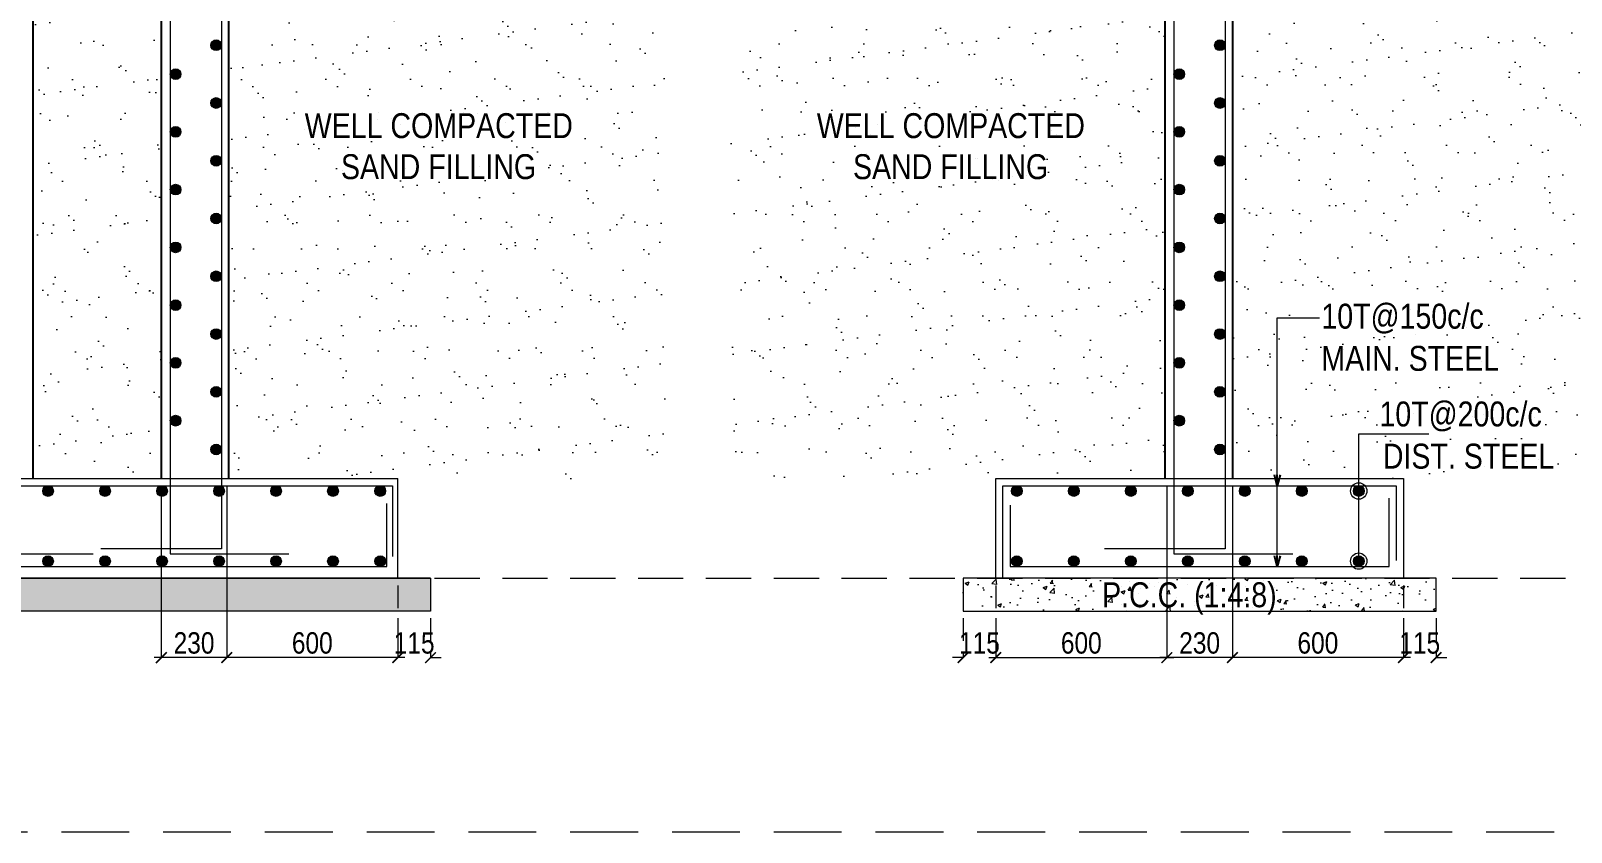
# Model space of a CAD drawing. Header units: millimetres. Extents: x 1112055 to 3390982, y -148532 to 766891.
# Drawn here: x 1786039 to 1807664, y 304644 to 315891 of the extents above; entities that cross this region are included whole.
import ezdxf

# ---------------------------------------------------------------- set-up
doc = ezdxf.new("R2010")
doc.units = ezdxf.units.MM
doc.header["$PDMODE"] = 35
doc.header["$PDSIZE"] = -25
doc.linetypes.add('Hidden', pattern=[9.525, 6.35, -3.175])
for name, color, linetype, lineweight in [('A_Levels', 150, 'Hidden', 13), ('B FINAL COLUMN', 1, 'Continuous', 30), ('B FOOTING', 49, 'Continuous', 20), ('B HATCH', 250, 'Continuous', 0), ('B P.C.C', 251, 'Continuous', 0), ('B STEEL', 34, 'Continuous', 15), ('B STEEL TEXT', 7, 'Continuous', 15), ('B-ST DIM', 250, 'Continuous', 18)]:
    doc.layers.add(name, color=color, linetype=linetype, lineweight=lineweight)
doc.styles.add('ARIAL', font='arial.ttf')
doc.styles.add('Q1', font='g13f12d.shx', dxfattribs={"width": 0.8})
doc.styles.add('SWINC', font='swissc.ttf')
doc.dimstyles.new('BH-STD', dxfattribs={"dimscale": 0, "dimtxt": 230, "dimasz": 125, "dimexe": 0, "dimexo": 100, "dimgap": 50, "dimtad": 1, "dimdec": 0, "dimzin": 1, "dimdsep": 46, "dimtxsty": 'Q1', "dimblk": 'ARCHTICK', "dimcen": 1, "dimdle": 100, "dimclrd": 250, "dimclre": 250, "dimclrt": 256, "dimadec": 0, "dimazin": 0, "dimtfac": 1, "dimtdec": 0, "dimtix": 1, "dimtofl": 0, "dimtmove": 0, "dimatfit": 2, "dimfxl": 1, "dimtolj": 1, "dimtzin": 0, "dimlwd": 9, "dimlwe": 9, "dimarcsym": 0})
doc.dimstyles.new('DIM 1', dxfattribs={"dimscale": 0, "dimtxt": 230, "dimasz": 150, "dimexe": 0.18, "dimexo": 0.0625, "dimgap": 0.5, "dimtad": 1, "dimdec": 0, "dimzin": 0, "dimdsep": 46, "dimtxsty": 'ARIAL', "dimblk": 'OBLIQUE', "dimcen": 6, "dimse1": 1, "dimse2": 1, "dimclrd": 256, "dimclrt": 256, "dimadec": 0, "dimazin": 2, "dimtfac": 0.75, "dimtdec": 0, "dimtix": 1, "dimtofl": 0, "dimtmove": 1, "dimatfit": 3, "dimldrblk": 'OPEN30', "dimfxl": 0.18, "dimfrac": 1, "dimtolj": 1, "dimtzin": 0, "dimlwd": -1, "dimarcsym": 0})
pattern_1 = [(37.5, (159678.04, -211839.16), (-24.00047, 734.11986), [0, -579.12, 0, -647.7, 0, -619.125]), (7.5, (159678, -211839.2), (674.2849, 1075.23765), [0, -312.42, 0, -521.97, 0, -200.025]), (327.5, (159209.4, -211839.16), (1186.48856, 2.15578), [0, -190.5, 0, -685.8, 0, -895.35]), (317.5, (159209.4, -211839.2), (1145.3347, 334.394), [0, -95.25, 0, -449.58, 0, -514.35])]

# ---------------------------------------------------------------- blocks, each defined once
blk = doc.blocks.new('_ArchTick')
at = {"color": 0, "linetype": 'ByBlock', "const_width": 0.15}
blk.add_lwpolyline([(-0.5, -0.5), (0.5, 0.5)], dxfattribs=at)
blk = doc.blocks.new('*D56')
at = {"layer": 'B-ST DIM', "color": 7, "lineweight": 9, "ltscale": 50, "transparency": 16777216}
for p, q in [((1802908, 309507), (1802908, 307094)), ((1805408, 307094), (1802808, 307094))]:
    blk.add_line(p, q, dxfattribs=at)
at = {"layer": 'B-ST DIM', "color": 7, "linetype": 'Hidden', "lineweight": 9, "ltscale": 50, "transparency": 16777216}
blk.add_line((1805308, 308107), (1805308, 307094), dxfattribs=at)
at = {"layer": 'Defpoints', "color": 0, "ltscale": 50, "transparency": 16777216}
for p in [(1802908, 309607), (1805308, 308207), (1802908, 307094)]:
    blk.add_point(p, dxfattribs=at)
at = {"layer": 'B-ST DIM', "color": 7, "lineweight": 9, "ltscale": 50, "transparency": 16777216, "xscale": 150, "yscale": 150, "zscale": 150, "rotation": 180}
blk.add_blockref('_ArchTick', (1802908, 307094), dxfattribs=at)
at = {"layer": 'B-ST DIM', "color": 7, "lineweight": 9, "ltscale": 50, "transparency": 16777216, "xscale": 150, "yscale": 150, "zscale": 150}
blk.add_blockref('_ArchTick', (1805308, 307094), dxfattribs=at)
at = {"layer": 'B-ST DIM', "color": 7, "ltscale": 50, "transparency": 16777216, "insert": (1804108, 307298), "char_height": 300, "attachment_point": 5, "style": 'SWINC'}
blk.add_mtext('\\A1;600', dxfattribs=at)
blk = doc.blocks.new('*D57')
at = {"layer": 'B-ST DIM', "color": 7, "lineweight": 9, "ltscale": 50, "transparency": 16777216}
for p, q in [((1801988, 309507), (1801988, 307094)), ((1803008, 307094), (1801888, 307094))]:
    blk.add_line(p, q, dxfattribs=at)
at = {"layer": 'B-ST DIM', "color": 7, "linetype": 'Hidden', "lineweight": 9, "ltscale": 50, "transparency": 16777216}
blk.add_line((1802908, 309507), (1802908, 307094), dxfattribs=at)
at = {"layer": 'Defpoints', "color": 0, "ltscale": 50, "transparency": 16777216}
for p in [(1801988, 309607), (1802908, 309607), (1801988, 307094)]:
    blk.add_point(p, dxfattribs=at)
at = {"layer": 'B-ST DIM', "color": 7, "lineweight": 9, "ltscale": 50, "transparency": 16777216, "xscale": 150, "yscale": 150, "zscale": 150, "rotation": 180}
blk.add_blockref('_ArchTick', (1801988, 307094), dxfattribs=at)
at = {"layer": 'B-ST DIM', "color": 7, "lineweight": 9, "ltscale": 50, "transparency": 16777216, "xscale": 150, "yscale": 150, "zscale": 150}
blk.add_blockref('_ArchTick', (1802908, 307094), dxfattribs=at)
at = {"layer": 'B-ST DIM', "color": 7, "ltscale": 50, "transparency": 16777216, "insert": (1802448, 307298), "char_height": 300, "attachment_point": 5, "style": 'SWINC'}
blk.add_mtext('\\A1;230', dxfattribs=at)
blk = doc.blocks.new('*D58')
at = {"layer": 'B-ST DIM', "color": 7, "lineweight": 9, "ltscale": 50, "transparency": 16777216}
for p, q in [((1805308, 307647), (1805308, 307094)), ((1805308, 307094), (1805158, 307094)), ((1805768, 307094), (1805918, 307094))]:
    blk.add_line(p, q, dxfattribs=at)
at = {"layer": 'B-ST DIM', "color": 7, "linetype": 'Hidden', "lineweight": 9, "ltscale": 50, "transparency": 16777216}
blk.add_line((1805768, 307647), (1805768, 307094), dxfattribs=at)
at = {"layer": 'Defpoints', "color": 0, "ltscale": 50, "transparency": 16777216}
for p in [(1805308, 307747), (1805768, 307747), (1805308, 307094)]:
    blk.add_point(p, dxfattribs=at)
at = {"layer": 'B-ST DIM', "color": 7, "lineweight": 9, "ltscale": 50, "transparency": 16777216, "xscale": 150, "yscale": 150, "zscale": 150}
blk.add_blockref('_ArchTick', (1805308, 307094), dxfattribs=at)
at = {"layer": 'B-ST DIM', "color": 7, "lineweight": 9, "ltscale": 50, "transparency": 16777216, "xscale": 150, "yscale": 150, "zscale": 150, "rotation": 180}
blk.add_blockref('_ArchTick', (1805768, 307094), dxfattribs=at)
at = {"layer": 'B-ST DIM', "color": 7, "ltscale": 50, "transparency": 16777216, "insert": (1805538, 307298), "char_height": 300, "attachment_point": 5, "style": 'SWINC'}
blk.add_mtext('\\A1;115', dxfattribs=at)
blk = doc.blocks.new('_Oblique')
at = {"color": 0, "linetype": 'ByBlock', "lineweight": -2}
blk.add_line((-0.5, -0.5), (0.5, 0.5), dxfattribs=at)
blk = doc.blocks.new('_Open30')
at = {"color": 0, "linetype": 'ByBlock', "lineweight": -2}
for p, q in [((-1, 0.27), (0, 0)), ((0, 0), (-1, -0.27)), ((0, 0), (-1, 0))]:
    blk.add_line(p, q, dxfattribs=at)
blk = doc.blocks.new('*D1752')
at = {"layer": 'B-ST DIM', "color": 7, "lineweight": 9, "ltscale": 50, "transparency": 16777216}
for p, q in [((1801988, 309507), (1801988, 307094)), ((1799487, 307094), (1802088, 307094))]:
    blk.add_line(p, q, dxfattribs=at)
at = {"layer": 'B-ST DIM', "color": 7, "linetype": 'Hidden', "lineweight": 9, "ltscale": 50, "transparency": 16777216}
blk.add_line((1799587, 308107), (1799587, 307094), dxfattribs=at)
at = {"layer": 'Defpoints', "color": 0, "ltscale": 50, "transparency": 16777216}
for p in [(1801988, 309607), (1799587, 308207), (1801988, 307094)]:
    blk.add_point(p, dxfattribs=at)
at = {"layer": 'B-ST DIM', "color": 7, "lineweight": 9, "ltscale": 50, "transparency": 16777216, "xscale": 150, "yscale": 150, "zscale": 150, "rotation": 180}
blk.add_blockref('_ArchTick', (1799587, 307094), dxfattribs=at)
at = {"layer": 'B-ST DIM', "color": 7, "lineweight": 9, "ltscale": 50, "transparency": 16777216, "xscale": 150, "yscale": 150, "zscale": 150}
blk.add_blockref('_ArchTick', (1801988, 307094), dxfattribs=at)
at = {"layer": 'B-ST DIM', "color": 7, "ltscale": 50, "transparency": 16777216, "insert": (1800787, 307298), "char_height": 300, "attachment_point": 5, "style": 'SWINC'}
blk.add_mtext('\\A1;600', dxfattribs=at)
blk = doc.blocks.new('*D1753')
at = {"layer": 'B-ST DIM', "color": 7, "linetype": 'Hidden', "lineweight": 9, "ltscale": 50, "transparency": 16777216}
blk.add_line((1799127, 307647), (1799127, 307094), dxfattribs=at)
at = {"layer": 'B-ST DIM', "color": 7, "lineweight": 9, "ltscale": 50, "transparency": 16777216}
for p, q in [((1799587, 307647), (1799587, 307094)), ((1799127, 307094), (1798977, 307094)), ((1799587, 307094), (1799737, 307094))]:
    blk.add_line(p, q, dxfattribs=at)
at = {"layer": 'Defpoints', "color": 0, "ltscale": 50, "transparency": 16777216}
for p in [(1799127, 307747), (1799587, 307747), (1799587, 307094)]:
    blk.add_point(p, dxfattribs=at)
at = {"layer": 'B-ST DIM', "color": 7, "lineweight": 9, "ltscale": 50, "transparency": 16777216, "xscale": 150, "yscale": 150, "zscale": 150}
blk.add_blockref('_ArchTick', (1799127, 307094), dxfattribs=at)
at = {"layer": 'B-ST DIM', "color": 7, "lineweight": 9, "ltscale": 50, "transparency": 16777216, "xscale": 150, "yscale": 150, "zscale": 150, "rotation": 180}
blk.add_blockref('_ArchTick', (1799587, 307094), dxfattribs=at)
at = {"layer": 'B-ST DIM', "color": 7, "ltscale": 50, "transparency": 16777216, "insert": (1799357, 307298), "char_height": 300, "attachment_point": 5, "style": 'SWINC'}
blk.add_mtext('\\A1;115', dxfattribs=at)
blk = doc.blocks.new('*D1754')
at = {"layer": 'B-ST DIM', "color": 7, "lineweight": 9, "ltscale": 50, "transparency": 16777216}
for p, q in [((1788791, 309507), (1788791, 307094)), ((1791291, 307094), (1788691, 307094))]:
    blk.add_line(p, q, dxfattribs=at)
at = {"layer": 'B-ST DIM', "color": 7, "linetype": 'Hidden', "lineweight": 9, "ltscale": 50, "transparency": 16777216}
blk.add_line((1791191, 308107), (1791191, 307094), dxfattribs=at)
at = {"layer": 'Defpoints', "color": 0, "ltscale": 50, "transparency": 16777216}
for p in [(1788791, 309607), (1791191, 308207), (1788791, 307094)]:
    blk.add_point(p, dxfattribs=at)
at = {"layer": 'B-ST DIM', "color": 7, "lineweight": 9, "ltscale": 50, "transparency": 16777216, "xscale": 150, "yscale": 150, "zscale": 150, "rotation": 180}
blk.add_blockref('_ArchTick', (1788791, 307094), dxfattribs=at)
at = {"layer": 'B-ST DIM', "color": 7, "lineweight": 9, "ltscale": 50, "transparency": 16777216, "xscale": 150, "yscale": 150, "zscale": 150}
blk.add_blockref('_ArchTick', (1791191, 307094), dxfattribs=at)
at = {"layer": 'B-ST DIM', "color": 7, "ltscale": 50, "transparency": 16777216, "insert": (1789991, 307298), "char_height": 300, "attachment_point": 5, "style": 'SWINC'}
blk.add_mtext('\\A1;600', dxfattribs=at)
blk = doc.blocks.new('*D1755')
at = {"layer": 'B-ST DIM', "color": 7, "lineweight": 9, "ltscale": 50, "transparency": 16777216}
for p, q in [((1787871, 309507), (1787871, 307094)), ((1788891, 307094), (1787771, 307094))]:
    blk.add_line(p, q, dxfattribs=at)
at = {"layer": 'B-ST DIM', "color": 7, "linetype": 'Hidden', "lineweight": 9, "ltscale": 50, "transparency": 16777216}
blk.add_line((1788791, 309507), (1788791, 307094), dxfattribs=at)
at = {"layer": 'Defpoints', "color": 0, "ltscale": 50, "transparency": 16777216}
for p in [(1787871, 309607), (1788791, 309607), (1787871, 307094)]:
    blk.add_point(p, dxfattribs=at)
at = {"layer": 'B-ST DIM', "color": 7, "lineweight": 9, "ltscale": 50, "transparency": 16777216, "xscale": 150, "yscale": 150, "zscale": 150, "rotation": 180}
blk.add_blockref('_ArchTick', (1787871, 307094), dxfattribs=at)
at = {"layer": 'B-ST DIM', "color": 7, "lineweight": 9, "ltscale": 50, "transparency": 16777216, "xscale": 150, "yscale": 150, "zscale": 150}
blk.add_blockref('_ArchTick', (1788791, 307094), dxfattribs=at)
at = {"layer": 'B-ST DIM', "color": 7, "ltscale": 50, "transparency": 16777216, "insert": (1788331, 307298), "char_height": 300, "attachment_point": 5, "style": 'SWINC'}
blk.add_mtext('\\A1;230', dxfattribs=at)
blk = doc.blocks.new('*D1756')
at = {"layer": 'B-ST DIM', "color": 7, "lineweight": 9, "ltscale": 50, "transparency": 16777216}
for p, q in [((1791191, 307647), (1791191, 307094)), ((1791191, 307094), (1791041, 307094)), ((1791651, 307094), (1791801, 307094))]:
    blk.add_line(p, q, dxfattribs=at)
at = {"layer": 'B-ST DIM', "color": 7, "linetype": 'Hidden', "lineweight": 9, "ltscale": 50, "transparency": 16777216}
blk.add_line((1791651, 307647), (1791651, 307094), dxfattribs=at)
at = {"layer": 'Defpoints', "color": 0, "ltscale": 50, "transparency": 16777216}
for p in [(1791191, 307747), (1791651, 307747), (1791191, 307094)]:
    blk.add_point(p, dxfattribs=at)
at = {"layer": 'B-ST DIM', "color": 7, "lineweight": 9, "ltscale": 50, "transparency": 16777216, "xscale": 150, "yscale": 150, "zscale": 150}
blk.add_blockref('_ArchTick', (1791191, 307094), dxfattribs=at)
at = {"layer": 'B-ST DIM', "color": 7, "lineweight": 9, "ltscale": 50, "transparency": 16777216, "xscale": 150, "yscale": 150, "zscale": 150, "rotation": 180}
blk.add_blockref('_ArchTick', (1791651, 307094), dxfattribs=at)
at = {"layer": 'B-ST DIM', "color": 7, "ltscale": 50, "transparency": 16777216, "insert": (1791421, 307298), "char_height": 300, "attachment_point": 5, "style": 'SWINC'}
blk.add_mtext('\\A1;115', dxfattribs=at)

msp = doc.modelspace()

# ---------------------------------------------------------------- hatches: boundary and pattern name
at = {"layer": 'B HATCH', "lineweight": 0}
h = msp.add_hatch(dxfattribs=at)
h.set_pattern_fill('AR-SAND', color=250, scale=15, style=0)
h.set_pattern_definition(pattern_1)
h.paths.add_polyline_path([(1786069.4, 309607.2), (1787870.5, 309607.2), (1787870.5, 319347.2), (1786069.4, 319347.2)])
h = msp.add_hatch(dxfattribs=at)
h.set_pattern_fill('AR-SAND', color=250, scale=15, style=0)
h.set_pattern_definition(pattern_1)
h.paths.add_polyline_path([(1788817, 309607.2), (1794948.6, 309607.2), (1794948.6, 319347.2), (1788817, 319347.2)])
h = msp.add_hatch(dxfattribs=at)
h.set_pattern_fill('AR-SAND', color=250, scale=15, style=0)
h.set_pattern_definition(pattern_1)
h.paths.add_polyline_path([(1795868.6, 309607.2), (1801961.3, 309607.2), (1801961.3, 319347.2), (1795868.6, 319347.2)])
h = msp.add_hatch(dxfattribs=at)
h.set_pattern_fill('AR-SAND', color=250, scale=15, style=0)
h.set_pattern_definition(pattern_1)
h.paths.add_polyline_path([(1802907.8, 309607.2), (1830784.8, 309607.2), (1830784.8, 319347.2), (1802907.8, 319347.2)])
h = msp.add_hatch(dxfattribs=at)
h.set_pattern_fill('AR-CONC', color=250, scale=3, style=0)
h.set_pattern_definition([(50, (197518.04, -211839.16), (546.55401, -47.81726), [57.15, -628.65]), (355, (197518.04, -211839.16), (-105.73026, 573.17054), [45.72, -502.92175]), (100.451445, (197563.6, -211843.15), (440.82374, 525.35326), [48.57003, -534.27073]), (46.1842, (197518.04, -211686.76), (813.23712, -126.12698), [85.725, -942.975]), (96.63556, (197585.8, -211697.3), (712.2124, 742.27837), [72.85507, -801.40682]), (351.18415, (197518, -211686.8), (712.2124, 742.27837), [68.5799, -754.3792]), (21, (197594.24, -211724.86), (454.84317, -306.7956), [57.15, -628.65]), (326, (197594.24, -211724.86), (185.40609, 552.5639), [45.72, -502.92]), (71.451445, (197632.14, -211750.43), (640.24926, 245.7683), [48.57003, -534.26981]), (37.5, (197518.04, -211839.16), (9.26581, 253.665117), [0, -496.824, 0, -510.54, 0, -504.825]), (7.5, (197518.04, -211839.16), (200.458988, 300.541724), [0, -291.084, 0, -485.394, 0, -192.405]), (327.5, (197348.11, -211839.16), (406.771786, -17.186232), [0, -190.5, 0, -594.36, 0, -788.67]), (317.5, (197271.9, -211839.16), (444.387544, 76.27947), [0, -247.65, 0, -394.716, 0, -560.07])])
h.paths.add_polyline_path([(1791650.7, 307747.2), (1791650.7, 308207.2), (1776046.7, 308207.2), (1776046.7, 307747.2)])
h = msp.add_hatch(dxfattribs=at)
h.set_pattern_fill('AR-CONC', color=250, scale=3, style=0)
h.set_pattern_definition([(50, (-407915.6, 213736.6), (546.55401, -47.81726), [57.15, -628.65]), (355, (-407915.6, 213736.6), (-105.73026, 573.17054), [45.72, -502.92175]), (100.451445, (-407870.07, 213732.63), (440.82374, 525.35326), [48.57003, -534.27073]), (46.1842, (-407915.6, 213889), (813.23712, -126.12698), [85.725, -942.975]), (96.635558, (-407847.85, 213878.5), (712.2124, 742.27837), [72.85507, -801.40682]), (351.18415, (-407915.6, 213889), (712.2124, 742.27837), [68.5799, -754.3792]), (21, (-407839.4, 213850.9), (454.84317, -306.795595), [57.15, -628.65]), (326, (-407839.4, 213850.9), (185.40609, 552.5639), [45.72, -502.92]), (71.451445, (-407801.5, 213825.35), (640.24926, 245.76831), [48.57003, -534.26981]), (37.5, (-407915.62, 213736.62), (9.26581, 253.665117), [0, -496.824, 0, -510.54, 0, -504.825]), (7.5, (-407915.62, 213736.62), (200.458988, 300.541724), [0, -291.084, 0, -485.394, 0, -192.405]), (327.5, (-408085.54, 213736.62), (406.771786, -17.186232), [0, -190.5, 0, -594.36, 0, -788.67]), (317.5, (-408161.74, 213736.62), (444.387544, 76.279473), [0, -247.65, 0, -394.716, 0, -560.07])])
h.paths.add_polyline_path([(1799127.4, 307747.2), (1805767.8, 307747.2), (1805767.8, 308207.2), (1799127.4, 308207.2)])
at = {"layer": 'B STEEL'}
h = msp.add_hatch(color=256, dxfattribs=at)
h.dxf.hatch_style = 1
edge = h.paths.add_edge_path()
edge.add_arc((1788642, 315688.4), 75, 0, 360)
h = msp.add_hatch(color=256, dxfattribs=at)
h.dxf.hatch_style = 1
edge = h.paths.add_edge_path()
edge.add_arc((1802732.8, 315688.4), 75, 0, 360)
h = msp.add_hatch(color=256, dxfattribs=at)
h.dxf.hatch_style = 1
edge = h.paths.add_edge_path()
edge.add_arc((1788072, 315283.1), 75, 0, 360)
h = msp.add_hatch(color=256, dxfattribs=at)
h.dxf.hatch_style = 1
edge = h.paths.add_edge_path()
edge.add_arc((1802162.8, 315283.1), 75, 0, 360)
h = msp.add_hatch(color=256, dxfattribs=at)
h.dxf.hatch_style = 1
edge = h.paths.add_edge_path()
edge.add_arc((1788642, 314877.8), 75, 0, 360)
h = msp.add_hatch(color=256, dxfattribs=at)
h.dxf.hatch_style = 1
edge = h.paths.add_edge_path()
edge.add_arc((1802732.8, 314877.8), 75, 0, 360)
h = msp.add_hatch(color=256, dxfattribs=at)
h.dxf.hatch_style = 1
edge = h.paths.add_edge_path()
edge.add_arc((1788072, 314472.5), 75, 0, 360)
h = msp.add_hatch(color=256, dxfattribs=at)
h.dxf.hatch_style = 1
edge = h.paths.add_edge_path()
edge.add_arc((1802162.8, 314472.5), 75, 0, 360)
h = msp.add_hatch(color=256, dxfattribs=at)
h.dxf.hatch_style = 1
edge = h.paths.add_edge_path()
edge.add_arc((1788642, 314067.2), 75, 0, 360)
h = msp.add_hatch(color=256, dxfattribs=at)
h.dxf.hatch_style = 1
edge = h.paths.add_edge_path()
edge.add_arc((1802732.8, 314067.2), 75, 0, 360)
h = msp.add_hatch(color=256, dxfattribs=at)
h.dxf.hatch_style = 1
edge = h.paths.add_edge_path()
edge.add_arc((1788072, 313661.9), 75, 0, 360)
h = msp.add_hatch(color=256, dxfattribs=at)
h.dxf.hatch_style = 1
edge = h.paths.add_edge_path()
edge.add_arc((1802162.8, 313661.9), 75, 0, 360)
h = msp.add_hatch(color=256, dxfattribs=at)
h.dxf.hatch_style = 1
edge = h.paths.add_edge_path()
edge.add_arc((1788642, 313256.6), 75, 0, 360)
h = msp.add_hatch(color=256, dxfattribs=at)
h.dxf.hatch_style = 1
edge = h.paths.add_edge_path()
edge.add_arc((1802732.8, 313256.6), 75, 0, 360)
h = msp.add_hatch(color=256, dxfattribs=at)
h.dxf.hatch_style = 1
edge = h.paths.add_edge_path()
edge.add_arc((1788072, 312851.3), 75, 0, 360)
h = msp.add_hatch(color=256, dxfattribs=at)
h.dxf.hatch_style = 1
edge = h.paths.add_edge_path()
edge.add_arc((1802162.8, 312851.3), 75, 0, 360)
h = msp.add_hatch(color=256, dxfattribs=at)
h.dxf.hatch_style = 1
edge = h.paths.add_edge_path()
edge.add_arc((1788642, 312446), 75, 0, 360)
h = msp.add_hatch(color=256, dxfattribs=at)
h.dxf.hatch_style = 1
edge = h.paths.add_edge_path()
edge.add_arc((1802732.8, 312446), 75, 0, 360)
h = msp.add_hatch(color=256, dxfattribs=at)
h.dxf.hatch_style = 1
edge = h.paths.add_edge_path()
edge.add_arc((1788072, 312040.7), 75, 0, 360)
h = msp.add_hatch(color=256, dxfattribs=at)
h.dxf.hatch_style = 1
edge = h.paths.add_edge_path()
edge.add_arc((1802162.8, 312040.7), 75, 0, 360)
h = msp.add_hatch(color=256, dxfattribs=at)
h.dxf.hatch_style = 1
edge = h.paths.add_edge_path()
edge.add_arc((1788642, 311635.4), 75, 0, 360)
h = msp.add_hatch(color=256, dxfattribs=at)
h.dxf.hatch_style = 1
edge = h.paths.add_edge_path()
edge.add_arc((1802732.8, 311635.4), 75, 0, 360)
h = msp.add_hatch(color=256, dxfattribs=at)
h.dxf.hatch_style = 1
edge = h.paths.add_edge_path()
edge.add_arc((1788072, 311230.1), 75, 0, 360)
h = msp.add_hatch(color=256, dxfattribs=at)
h.dxf.hatch_style = 1
edge = h.paths.add_edge_path()
edge.add_arc((1802162.8, 311230.1), 75, 0, 360)
h = msp.add_hatch(color=256, dxfattribs=at)
h.dxf.hatch_style = 1
edge = h.paths.add_edge_path()
edge.add_arc((1788642, 310824.8), 75, 0, 360)
h = msp.add_hatch(color=256, dxfattribs=at)
h.dxf.hatch_style = 1
edge = h.paths.add_edge_path()
edge.add_arc((1802732.8, 310824.8), 75, 0, 360)
h = msp.add_hatch(color=256, dxfattribs=at)
h.dxf.hatch_style = 1
edge = h.paths.add_edge_path()
edge.add_arc((1788072, 310419.5), 75, 0, 360)
h = msp.add_hatch(color=256, dxfattribs=at)
h.dxf.hatch_style = 1
edge = h.paths.add_edge_path()
edge.add_arc((1802162.8, 310419.5), 75, 0, 360)
h = msp.add_hatch(color=256, dxfattribs=at)
h.dxf.hatch_style = 1
edge = h.paths.add_edge_path()
edge.add_arc((1788642, 310014.2), 75, 0, 360)
h = msp.add_hatch(color=256, dxfattribs=at)
h.dxf.hatch_style = 1
edge = h.paths.add_edge_path()
edge.add_arc((1802732.8, 310014.2), 75, 0, 360)
h = msp.add_hatch(color=256, dxfattribs=at)
h.dxf.hatch_style = 1
edge = h.paths.add_edge_path()
edge.add_arc((1786281.7, 309432.2), 75, 0, 360)
h = msp.add_hatch(color=256, dxfattribs=at)
h.dxf.hatch_style = 1
edge = h.paths.add_edge_path()
edge.add_arc((1787081.7, 309432.2), 75, 0, 360)
h = msp.add_hatch(color=256, dxfattribs=at)
h.dxf.hatch_style = 1
edge = h.paths.add_edge_path()
edge.add_arc((1787881.7, 309432.2), 75, 0, 360)
h = msp.add_hatch(color=256, dxfattribs=at)
h.dxf.hatch_style = 1
edge = h.paths.add_edge_path()
edge.add_arc((1788681.7, 309432.2), 75, 0, 360)
h = msp.add_hatch(color=256, dxfattribs=at)
h.dxf.hatch_style = 1
edge = h.paths.add_edge_path()
edge.add_arc((1789481.7, 309432.2), 75, 0, 360)
h = msp.add_hatch(color=256, dxfattribs=at)
h.dxf.hatch_style = 1
edge = h.paths.add_edge_path()
edge.add_arc((1790281.7, 309432.2), 75, 0, 360)
h = msp.add_hatch(color=256, dxfattribs=at)
h.dxf.hatch_style = 1
edge = h.paths.add_edge_path()
edge.add_arc((1790945.1, 309432.2), 75, 0, 360)
h = msp.add_hatch(color=256, dxfattribs=at)
h.dxf.hatch_style = 1
edge = h.paths.add_edge_path()
edge.add_arc((1799881.7, 309432.2), 75, 0, 360)
h = msp.add_hatch(color=256, dxfattribs=at)
h.dxf.hatch_style = 1
edge = h.paths.add_edge_path()
edge.add_arc((1800681.7, 309432.2), 75, 0, 360)
h = msp.add_hatch(color=256, dxfattribs=at)
h.dxf.hatch_style = 1
edge = h.paths.add_edge_path()
edge.add_arc((1801481.7, 309432.2), 75, 0, 360)
h = msp.add_hatch(color=256, dxfattribs=at)
h.dxf.hatch_style = 1
edge = h.paths.add_edge_path()
edge.add_arc((1802281.7, 309432.2), 75, 0, 360)
h = msp.add_hatch(color=256, dxfattribs=at)
h.dxf.hatch_style = 1
edge = h.paths.add_edge_path()
edge.add_arc((1803081.7, 309432.2), 75, 0, 360)
h = msp.add_hatch(color=256, dxfattribs=at)
h.dxf.hatch_style = 1
edge = h.paths.add_edge_path()
edge.add_arc((1803881.7, 309432.2), 75, 0, 360)
h = msp.add_hatch(color=256, dxfattribs=at)
h.dxf.hatch_style = 1
edge = h.paths.add_edge_path()
edge.add_arc((1804681.7, 309432.2), 75, 0, 360)
h = msp.add_hatch(color=256, dxfattribs=at)
h.dxf.hatch_style = 1
edge = h.paths.add_edge_path()
edge.add_arc((1786281.7, 308448), 75, 0, 360)
h = msp.add_hatch(color=256, dxfattribs=at)
h.dxf.hatch_style = 1
edge = h.paths.add_edge_path()
edge.add_arc((1787081.7, 308448), 75, 0, 360)
h = msp.add_hatch(color=256, dxfattribs=at)
h.dxf.hatch_style = 1
edge = h.paths.add_edge_path()
edge.add_arc((1787881.7, 308448), 75, 0, 360)
h = msp.add_hatch(color=256, dxfattribs=at)
h.dxf.hatch_style = 1
edge = h.paths.add_edge_path()
edge.add_arc((1788681.7, 308448), 75, 0, 360)
h = msp.add_hatch(color=256, dxfattribs=at)
h.dxf.hatch_style = 1
edge = h.paths.add_edge_path()
edge.add_arc((1789481.7, 308448), 75, 0, 360)
h = msp.add_hatch(color=256, dxfattribs=at)
h.dxf.hatch_style = 1
edge = h.paths.add_edge_path()
edge.add_arc((1790281.7, 308448), 75, 0, 360)
h = msp.add_hatch(color=256, dxfattribs=at)
h.dxf.hatch_style = 1
edge = h.paths.add_edge_path()
edge.add_arc((1790945.1, 308448), 75, 0, 360)
h = msp.add_hatch(color=256, dxfattribs=at)
h.dxf.hatch_style = 1
edge = h.paths.add_edge_path()
edge.add_arc((1799881.7, 308448), 75, 0, 360)
h = msp.add_hatch(color=256, dxfattribs=at)
h.dxf.hatch_style = 1
edge = h.paths.add_edge_path()
edge.add_arc((1800681.7, 308448), 75, 0, 360)
h = msp.add_hatch(color=256, dxfattribs=at)
h.dxf.hatch_style = 1
edge = h.paths.add_edge_path()
edge.add_arc((1801481.7, 308448), 75, 0, 360)
h = msp.add_hatch(color=256, dxfattribs=at)
h.dxf.hatch_style = 1
edge = h.paths.add_edge_path()
edge.add_arc((1802281.7, 308448), 75, 0, 360)
h = msp.add_hatch(color=256, dxfattribs=at)
h.dxf.hatch_style = 1
edge = h.paths.add_edge_path()
edge.add_arc((1803081.7, 308448), 75, 0, 360)
h = msp.add_hatch(color=256, dxfattribs=at)
h.dxf.hatch_style = 1
edge = h.paths.add_edge_path()
edge.add_arc((1803881.7, 308448), 75, 0, 360)
h = msp.add_hatch(color=256, dxfattribs=at)
h.dxf.hatch_style = 1
edge = h.paths.add_edge_path()
edge.add_arc((1804681.7, 308448), 75, 0, 360)

# ---------------------------------------------------------------- linework, layer by layer
at = {"layer": 'A_Levels', "linetype": 'Hidden', "ltscale": 100}
msp.add_line((1745034.7, 308207.2), (1867797.7, 308207.2), dxfattribs=at)
at = {"layer": 'B FINAL COLUMN', "lineweight": 25}
msp.add_line((1801961.3, 334007.2), (1801961.3, 309607.2), dxfattribs=at)
for points in [[(1786069.4, 334007.2), (1786069.4, 309607.2)], [(1787870.5, 334007.2), (1787870.5, 309607.2)], [(1788817, 334007.2), (1788817, 309607.2)], [(1802907.8, 334007.2), (1802907.8, 309607.2)]]:
    msp.add_lwpolyline(points, dxfattribs=at)
at = {"layer": 'B FOOTING'}
for p, q in [((1791190.7, 308207.2), (1791190.7, 309607.2)), ((1799587.4, 308207.2), (1799587.4, 309607.2))]:
    msp.add_line(p, q, dxfattribs=at)
for points in [[(1791650.7, 308207.2), (1776506.7, 308207.2), (1776506.7, 309607.2), (1791190.7, 309607.2)], [(1799587.4, 309607.2), (1805307.8, 309607.2), (1805307.8, 308207.2), (1799127.4, 308207.2)]]:
    msp.add_lwpolyline(points, dxfattribs=at)
for points in [[(1791650.7, 307747.2), (1776046.7, 307747.2), (1776046.7, 308207.2), (1791650.7, 308207.2)], [(1799127.4, 307747.2), (1805767.8, 307747.2), (1805767.8, 308207.2), (1799127.4, 308207.2)]]:
    msp.add_lwpolyline(points, close=True, dxfattribs=at)
at = {"layer": 'B P.C.C', "color": 250, "linetype": 'Hidden', "lineweight": 0, "ltscale": 150}
msp.add_lwpolyline([(1742694.2, 340170.1), (1887433.3, 340170.1), (1887433.3, 304643.8), (1742694.2, 304643.8)], close=True, dxfattribs=at)
at = {"layer": 'B STEEL', "flags": 128}
for points in [[(1787282.3, 334407.2), (1785249.4, 334407.2), (1785249.4, 308551.2), (1786915.8, 308551.2)], [(1786954.6, 334507.2), (1788717, 334507.2), (1788717, 308622.7), (1787022.7, 308622.7)], [(1790029.9, 334407.2), (1787997, 334407.2), (1787997, 308551.2), (1789663.4, 308551.2)], [(1801045.4, 334507.2), (1802807.8, 334507.2), (1802807.8, 308622.7), (1801113.5, 308622.7)], [(1804120.7, 334407.2), (1802087.8, 334407.2), (1802087.8, 308551.2), (1803754.2, 308551.2)]]:
    msp.add_lwpolyline(points, dxfattribs=at)
at = {"layer": 'B STEEL'}
for points in [[(1776606.7, 308457.8), (1776606.7, 309507.2), (1791118.6, 309507.2), (1791118.6, 308514.4)], [(1799687.4, 308207.2), (1799687.4, 309507.2), (1805207.8, 309507.2), (1805207.8, 308457.8)], [(1776706.7, 309331.7), (1776706.7, 308373), (1791037.4, 308373), (1791037.4, 309258.6)], [(1799787.4, 309233.1), (1799787.4, 308373), (1805107.8, 308373), (1805107.8, 309331.7)]]:
    msp.add_lwpolyline(points, dxfattribs=at)
for centre in [(1788642, 315688.4), (1802732.8, 315688.4), (1788072, 315283.1), (1802162.8, 315283.1), (1788642, 314877.8), (1802732.8, 314877.8), (1788072, 314472.5), (1802162.8, 314472.5), (1788642, 314067.2), (1802732.8, 314067.2), (1788072, 313661.9), (1802162.8, 313661.9), (1788642, 313256.6), (1802732.8, 313256.6), (1788072, 312851.3), (1802162.8, 312851.3), (1788642, 312446), (1802732.8, 312446), (1788072, 312040.7), (1802162.8, 312040.7), (1788642, 311635.4), (1802732.8, 311635.4), (1788072, 311230.1), (1802162.8, 311230.1), (1788642, 310824.8), (1802732.8, 310824.8), (1788072, 310419.5), (1802162.8, 310419.5), (1788642, 310014.2), (1802732.8, 310014.2), (1786281.7, 309432.2), (1787081.7, 309432.2), (1787881.7, 309432.2), (1788681.7, 309432.2), (1789481.7, 309432.2), (1790281.7, 309432.2), (1790945.1, 309432.2), (1799881.7, 309432.2), (1800681.7, 309432.2), (1801481.7, 309432.2), (1802281.7, 309432.2), (1803081.7, 309432.2), (1803881.7, 309432.2), (1804681.7, 309432.2), (1786281.7, 308448), (1787081.7, 308448), (1787881.7, 308448), (1788681.7, 308448), (1789481.7, 308448), (1790281.7, 308448), (1790945.1, 308448), (1799881.7, 308448), (1800681.7, 308448), (1801481.7, 308448), (1802281.7, 308448), (1803081.7, 308448), (1803881.7, 308448), (1804681.7, 308448)]:
    msp.add_circle(centre, 75, dxfattribs=at)

# ---------------------------------------------------------------- texts
at = {"layer": 'B STEEL TEXT', "lineweight": 9, "style": 'SWINC'}
for s, p in [('WELL COMPACTED', (1789884.9, 314385)), ('WELL COMPACTED', (1797073.6, 314385)), ('SAND FILLING', (1790393.4, 313809.3)), ('SAND FILLING', (1797582.1, 313809.3)), ('10T@150c/c', (1804157.2, 311710.6)), ('MAIN. STEEL', (1804157.2, 311119.1)), ('10T@200c/c', (1804972.3, 310338.2)), ('DIST. STEEL', (1805020.2, 309746.6)), ('P.C.C. (1:4:8)', (1801078.9, 307801))]:
    msp.add_text(s, height=350, dxfattribs=at).set_placement(p)

# ---------------------------------------------------------------- dimensions: what is measured, and where the dimension line sits
at = {"layer": 'B-ST DIM', "ltscale": 50}
for base, p1, p2, picture, middle in [((1787870.5, 307093.6), (1788790.5, 309607.2), (1787870.5, 309607.2), '*D1755', (1788330.5, 307297.8)), ((1788790.5, 307093.6), (1791190.7, 308207.2), (1788790.5, 309607.2), '*D1754', (1789990.6, 307297.6)), ((1801987.6, 307093.6), (1802907.6, 309607.2), (1801987.6, 309607.2), '*D57', (1802447.6, 307297.8)), ((1802907.6, 307093.6), (1805307.8, 308207.2), (1802907.6, 309607.2), '*D56', (1804107.7, 307297.6)), ((1791190.7, 307093.6), (1791650.7, 307747.2), (1791190.7, 307747.2), '*D1756', (1791420.7, 307297.6)), ((1805307.8, 307093.6), (1805767.8, 307747.2), (1805307.8, 307747.2), '*D58', (1805537.8, 307297.6))]:
    dim = msp.add_linear_dim(base=base, p1=p1, p2=p2, angle=180, dimstyle='BH-STD', override={"dimscale": 1, "dimtxt": 300, "dimasz": 150, "dimlfac": 0.25, "dimtxsty": 'SWINC', "dimclrd": 7, "dimclre": 7, "dimclrt": 7}, dxfattribs=at)
    dim.commit()
    dim.dimension.update_dxf_attribs({"geometry": picture, "text_midpoint": middle})
for base, p1, p2, picture, middle in [((1801987.6, 307093.6), (1799587.4, 308207.2), (1801987.6, 309607.2), '*D1752', (1800787.5, 307297.6)), ((1799587.4, 307093.6), (1799127.4, 307747.2), (1799587.4, 307747.2), '*D1753', (1799357.4, 307297.6))]:
    dim = msp.add_linear_dim(base=base, p1=p1, p2=p2, dimstyle='BH-STD', override={"dimscale": 1, "dimtxt": 300, "dimasz": 150, "dimlfac": 0.25, "dimtxsty": 'SWINC', "dimclrd": 7, "dimclre": 7, "dimclrt": 7}, dxfattribs=at)
    dim.commit()
    dim.dimension.update_dxf_attribs({"geometry": picture, "text_midpoint": middle})

# ---------------------------------------------------------------- leaders
at = {"layer": 'B STEEL TEXT', "lineweight": 5}
for points in [[(1803538.5, 308373), (1803538.5, 311863.8), (1804132.5, 311863.8)], [(1803538.5, 309507.2), (1803538.5, 311863.8), (1804132.5, 311863.8)]]:
    msp.add_leader(points, dimstyle='DIM 1', override={"dimscale": 1, "dimtad": 0, "dimtxsty": 'SWINC', "dimfxlon": 1, "dimlwd": 5, "dimarcsym": 2}, dxfattribs=at)
at = {"layer": 'B STEEL TEXT', "lineweight": 9}
for points in [[(1804681.7, 308448), (1804681.7, 310234.5), (1805666, 310234.5)], [(1804681.7, 309432.2), (1804681.7, 310234.5), (1805666, 310234.5)]]:
    msp.add_leader(points, dimstyle='DIM 1', override={"dimscale": 1, "dimasz": 230, "dimtad": 0, "dimtxsty": 'SWINC', "dimldrblk": 'DotBlank', "dimfxlon": 1, "dimarcsym": 2}, dxfattribs=at)

doc.saveas('drawing.dxf')
